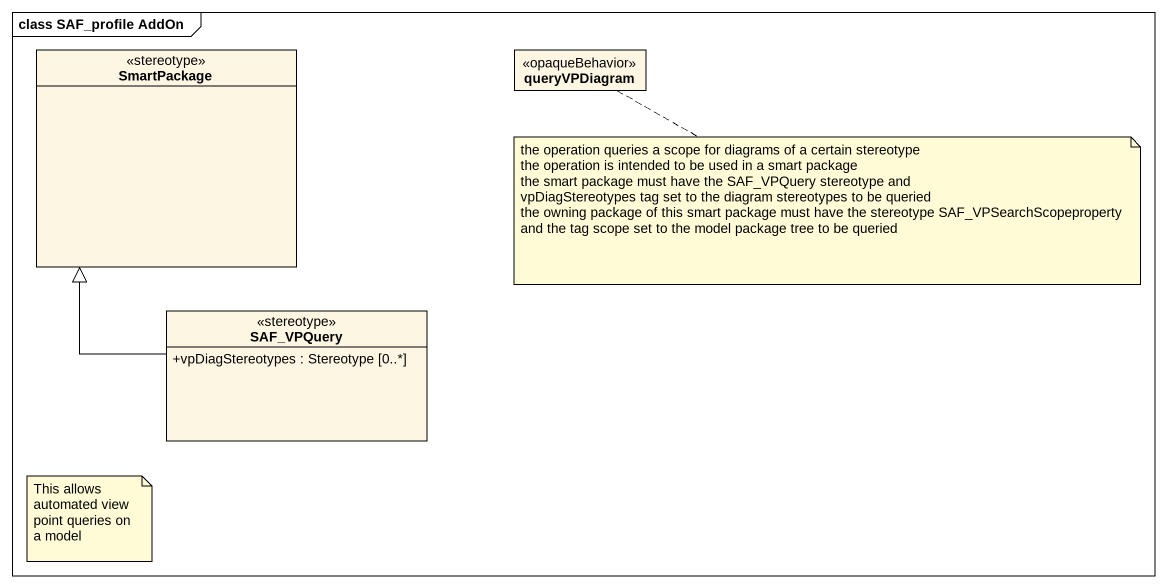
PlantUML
@startuml
mainframe class SAF_profile AddOn
hide circle
hide empty members
skinparam classAttributeIconSize 0
class SmartPackage <<stereotype>>
class queryVPDiagram <<opaqueBehavior>>
class SAF_VPQuery <<stereotype>> {
  +vpDiagStereotypes : Stereotype [0..*]
}
SAF_VPQuery -up-|> SmartPackage
note right of queryVPDiagram
  the operation queries a scope for diagrams of a certain stereotype
  the operation is intended to be used in a smart package
  the smart package must have the SAF_VPQuery stereotype and
  vpDiagStereotypes tag set to the diagram stereotypes to be queried
  the owning package of this smart package must have the stereotype SAF_VPSearchScopeproperty
  and the tag scope set to the model package tree to be queried
end note
note as N2
  This allows automated view point queries on a model
end note
@enduml
